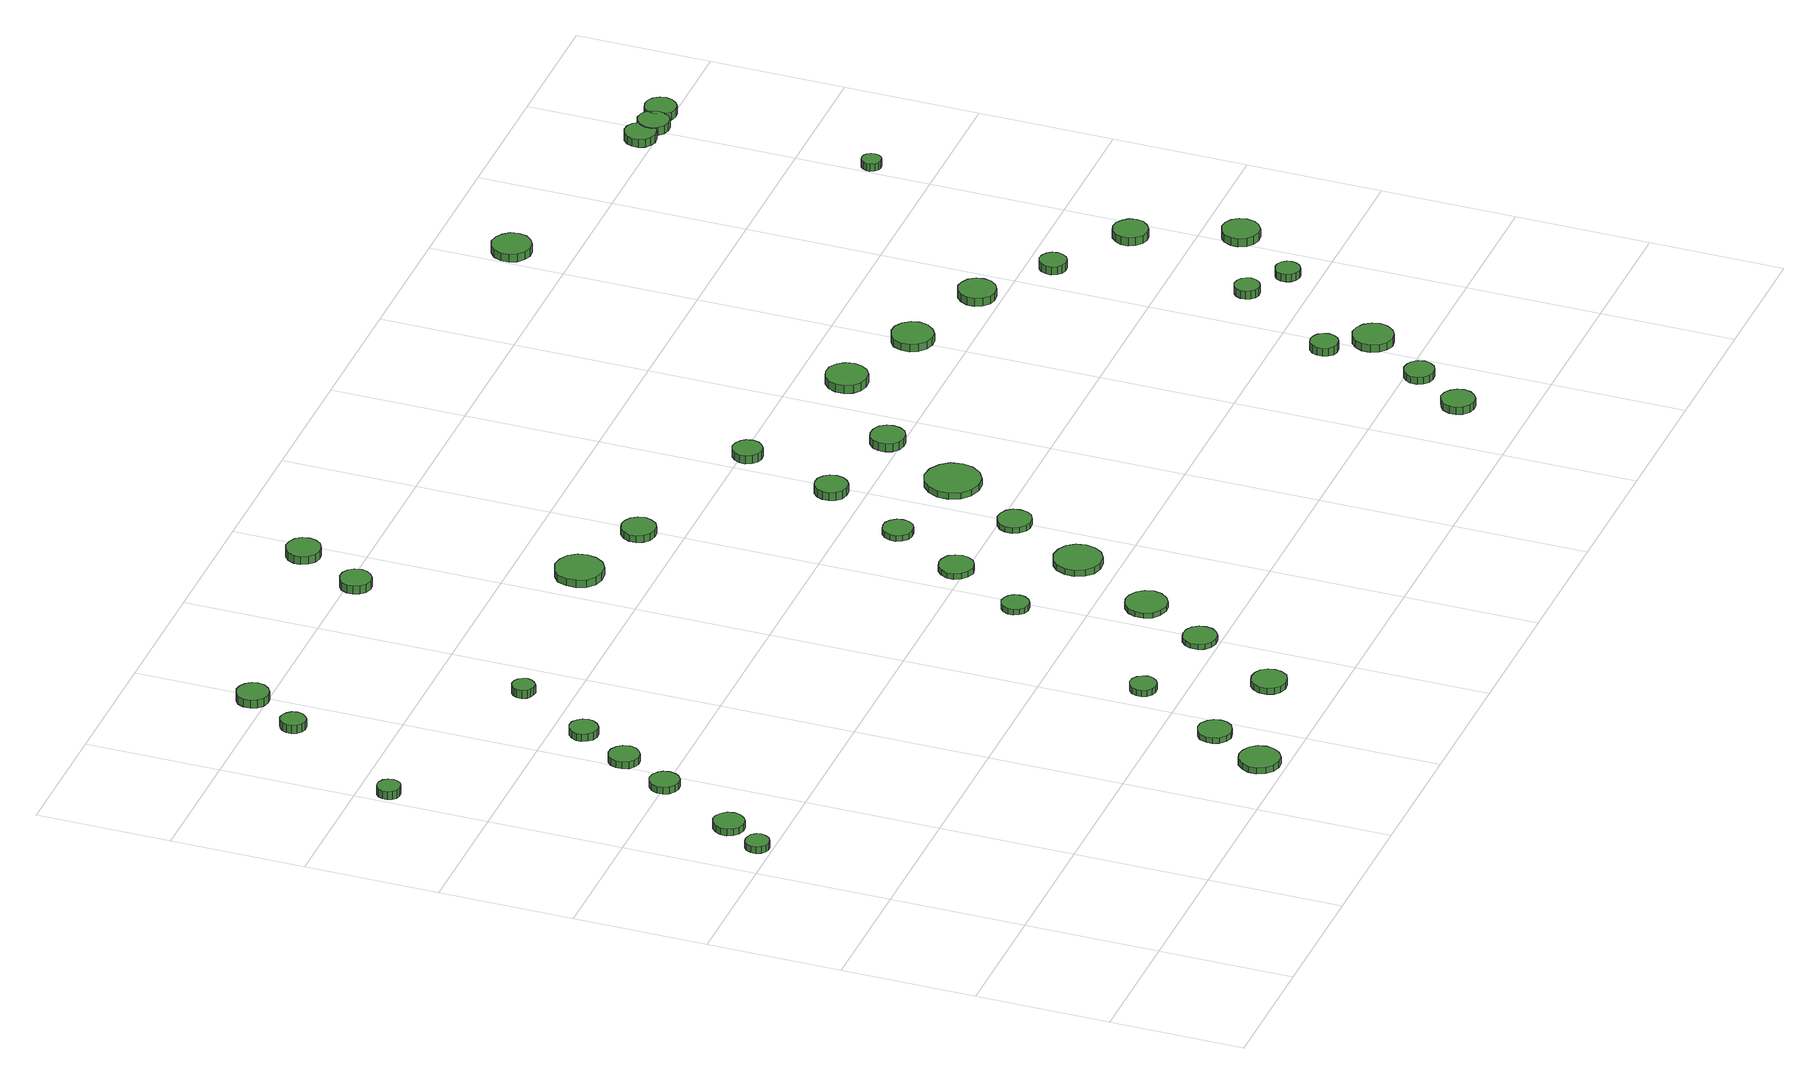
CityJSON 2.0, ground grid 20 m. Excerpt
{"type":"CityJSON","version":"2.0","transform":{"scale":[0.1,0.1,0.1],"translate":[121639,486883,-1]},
"CityObjects":{
"tree1":{"type":"SolitaryVegetationObject","attributes":{"function":"something"},"geometry":[{"type":"MultiSurface","lod":"1","boundaries":[[[0,1,2,3,4,5,6,7,8,9,10,11,12,13,14]],[[15,16,17,18,19,20,21,22,23,24,25,26,27,28,29]],[[0,29,28,1]],[[1,28,27,2]],[[2,27,26,3]],[[3,26,25,4]],[[4,25,24,5]],[[5,24,23,6]],[[6,23,22,7]],[[7,22,21,8]],[[8,21,20,9]],[[9,20,19,10]],[[10,19,18,11]],[[11,18,17,12]],[[12,17,16,13]],[[13,16,15,14]],[[14,15,29,0]]]}]},
"tree2":{"type":"SolitaryVegetationObject","attributes":{"function":"something"},"geometry":[{"type":"MultiSurface","lod":"1","boundaries":[[[30,31,32,33,34,35,36,37,38,39,40,41,42,43,44]],[[45,46,47,48,49,50,51,52,53,54,55,56,57,58,59]],[[30,59,58,31]],[[31,58,57,32]],[[32,57,56,33]],[[33,56,55,34]],[[34,55,54,35]],[[35,54,53,36]],[[36,53,52,37]],[[37,52,51,38]],[[38,51,50,39]],[[39,50,49,40]],[[40,49,48,41]],[[41,48,47,42]],[[42,47,46,43]],[[43,46,45,44]],[[44,45,59,30]]]}]},
"tree3":{"type":"SolitaryVegetationObject","attributes":{"function":"something"},"geometry":[{"type":"MultiSurface","lod":"1","boundaries":[[[60,61,62,63,64,65,66,67,68,69,70,71,72,73,74]],[[75,76,77,78,79,80,81,82,83,84,85,86,87,88,89]],[[60,89,88,61]],[[61,88,87,62]],[[62,87,86,63]],[[63,86,85,64]],[[64,85,84,65]],[[65,84,83,66]],[[66,83,82,67]],[[67,82,81,68]],[[68,81,80,69]],[[69,80,79,70]],[[70,79,78,71]],[[71,78,77,72]],[[72,77,76,73]],[[73,76,75,74]],[[74,75,89,60]]]}]},
"tree4":{"type":"SolitaryVegetationObject","attributes":{"function":"something"},"geometry":[{"type":"MultiSurface","lod":"1","boundaries":[[[90,91,92,93,94,95,96,97,98,99,100,101,102,103,104]],[[105,106,107,108,109,110,111,112,113,114,115,116,117,118,119]],[[90,119,118,91]],[[91,118,117,92]],[[92,117,116,93]],[[93,116,115,94]],[[94,115,114,95]],[[95,114,113,96]],[[96,113,112,97]],[[97,112,111,98]],[[98,111,110,99]],[[99,110,109,100]],[[100,109,108,101]],[[101,108,107,102]],[[102,107,106,103]],[[103,106,105,104]],[[104,105,119,90]]]}]},
"tree5":{"type":"SolitaryVegetationObject","attributes":{"function":"something"},"geometry":[{"type":"MultiSurface","lod":"1","boundaries":[[[120,121,122,123,124,125,126,127,128,129,130,131,132,133,134]],[[135,136,137,138,139,140,141,142,143,144,145,146,147,148,149]],[[120,149,148,121]],[[121,148,147,122]],[[122,147,146,123]],[[123,146,145,124]],[[124,145,144,125]],[[125,144,143,126]],[[126,143,142,127]],[[127,142,141,128]],[[128,141,140,129]],[[129,140,139,130]],[[130,139,138,131]],[[131,138,137,132]],[[132,137,136,133]],[[133,136,135,134]],[[134,135,149,120]]]}]},
"tree6":{"type":"SolitaryVegetationObject","attributes":{"function":"something"},"geometry":[{"type":"MultiSurface","lod":"1","boundaries":[[[150,151,152,153,154,155,156,157,158,159,160,161,162,163,164]],[[165,166,167,168,169,170,171,172,173,174,175,176,177,178,179]],[[150,179,178,151]],[[151,178,177,152]],[[152,177,176,153]],[[153,176,175,154]],[[154,175,174,155]],[[155,174,173,156]],[[156,173,172,157]],[[157,172,171,158]],[[158,171,170,159]],[[159,170,169,160]],[[160,169,168,161]],[[161,168,167,162]],[[162,167,166,163]],[[163,166,165,164]],[[164,165,179,150]]]}]},
"tree7":{"type":"SolitaryVegetationObject","attributes":{"function":"something"},"geometry":[{"type":"MultiSurface","lod":"1","boundaries":[[[180,181,182,183,184,185,186,187,188,189,190,191,192,193,194]],[[195,196,197,198,199,200,201,202,203,204,205,206,207,208,209]],[[180,209,208,181]],[[181,208,207,182]],[[182,207,206,183]],[[183,206,205,184]],[[184,205,204,185]],[[185,204,203,186]],[[186,203,202,187]],[[187,202,201,188]],[[188,201,200,189]],[[189,200,199,190]],[[190,199,198,191]],[[191,198,197,192]],[[192,197,196,193]],[[193,196,195,194]],[[194,195,209,180]]]}]},
"tree8":{"type":"SolitaryVegetationObject","attributes":{"function":"something"},"geometry":[{"type":"MultiSurface","lod":"1","boundaries":[[[210,211,212,213,214,215,216,217,218,219,220,221,222,223,224]],[[225,226,227,228,229,230,231,232,233,234,235,236,237,238,239]],[[210,239,238,211]],[[211,238,237,212]],[[212,237,236,213]],[[213,236,235,214]],[[214,235,234,215]],[[215,234,233,216]],[[216,233,232,217]],[[217,232,231,218]],[[218,231,230,219]],[[219,230,229,220]],[[220,229,228,221]],[[221,228,227,222]],[[222,227,226,223]],[[223,226,225,224]],[[224,225,239,210]]]}]},
"tree9":{"type":"SolitaryVegetationObject","attributes":{"function":"something"},"geometry":[{"type":"MultiSurface","lod":"1","boundaries":[[[240,241,242,243,244,245,246,247,248,249,250,251,252,253,254]],[[255,256,257,258,259,260,261,262,263,264,265,266,267,268,269]],[[240,269,268,241]],[[241,268,267,242]],[[242,267,266,243]],[[243,266,265,244]],[[244,265,264,245]],[[245,264,263,246]],[[246,263,262,247]],[[247,262,261,248]],[[248,261,260,249]],[[249,260,259,250]],[[250,259,258,251]],[[251,258,257,252]],[[252,257,256,253]],[[253,256,255,254]],[[254,255,269,240]]]}]},
"tree10":{"type":"SolitaryVegetationObject","attributes":{"function":"something"},"geometry":[{"type":"MultiSurface","lod":"1","boundaries":[[[270,271,272,273,274,275,276,277,278,279,280,281,282,283,284]],[[285,286,287,288,289,290,291,292,293,294,295,296,297,298,299]],[[270,299,298,271]],[[271,298,297,272]],[[272,297,296,273]],[[273,296,295,274]],[[274,295,294,275]],[[275,294,293,276]],[[276,293,292,277]],[[277,292,291,278]],[[278,291,290,279]],[[279,290,289,280]],[[280,289,288,281]],[[281,288,287,282]],[[282,287,286,283]],[[283,286,285,284]],[[284,285,299,270]]]}]},
"tree11":{"type":"SolitaryVegetationObject","attributes":{"function":"something"},"geometry":[{"type":"MultiSurface","lod":"1","boundaries":[[[300,301,302,303,304,305,306,307,308,309,310,311,312,313,314]],[[315,316,317,318,319,320,321,322,323,324,325,326,327,328,329]],[[300,329,328,301]],[[301,328,327,302]],[[302,327,326,303]],[[303,326,325,304]],[[304,325,324,305]],[[305,324,323,306]],[[306,323,322,307]],[[307,322,321,308]],[[308,321,320,309]],[[309,320,319,310]],[[310,319,318,311]],[[311,318,317,312]],[[312,317,316,313]],[[313,316,315,314]],[[314,315,329,300]]]}]},
"tree12":{"type":"SolitaryVegetationObject","attributes":{"function":"something"},"geometry":[{"type":"MultiSurface","lod":"1","boundaries":[[[330,331,332,333,334,335,336,337,338,339,340,341,342,343,344]],[[345,346,347,348,349,350,351,352,353,354,355,356,357,358,359]],[[330,359,358,331]],[[331,358,357,332]],[[332,357,356,333]],[[333,356,355,334]],[[334,355,354,335]],[[335,354,353,336]],[[336,353,352,337]],[[337,352,351,338]],[[338,351,350,339]],[[339,350,349,340]],[[340,349,348,341]],[[341,348,347,342]],[[342,347,346,343]],[[343,346,345,344]],[[344,345,359,330]]]}]},
"tree13":{"type":"SolitaryVegetationObject","attributes":{"function":"something"},"geometry":[{"type":"MultiSurface","lod":"1","boundaries":[[[360,361,362,363,364,365,366,367,368,369,370,371,372,373,374]],[[375,376,377,378,379,380,381,382,383,384,385,386,387,388,389]],[[360,389,388,361]],[[361,388,387,362]],[[362,387,386,363]],[[363,386,385,364]],[[364,385,384,365]],[[365,384,383,366]],[[366,383,382,367]],[[367,382,381,368]],[[368,381,380,369]],[[369,380,379,370]],[[370,379,378,371]],[[371,378,377,372]],[[372,377,376,373]],[[373,376,375,374]],[[374,375,389,360]]]}]},
"tree14":{"type":"SolitaryVegetationObject","attributes":{"function":"something"},"geometry":[{"type":"MultiSurface","lod":"1","boundaries":[[[390,391,392,393,394,395,396,397,398,399,400,401,402,403,404]],[[405,406,407,408,409,410,411,412,413,414,415,416,417,418,419]],[[390,419,418,391]],[[391,418,417,392]],[[392,417,416,393]],[[393,416,415,394]],[[394,415,414,395]],[[395,414,413,396]],[[396,413,412,397]],[[397,412,411,398]],[[398,411,410,399]],[[399,410,409,400]],[[400,409,408,401]],[[401,408,407,402]],[[402,407,406,403]],[[403,406,405,404]],[[404,405,419,390]]]}]},
"tree15":{"type":"SolitaryVegetationObject","attributes":{"function":"something"},"geometry":[{"type":"MultiSurface","lod":"1","boundaries":[[[420,421,422,423,424,425,426,427,428,429,430,431,432,433,434]],[[435,436,437,438,439,440,441,442,443,444,445,446,447,448,449]],[[420,449,448,421]],[[421,448,447,422]],[[422,447,446,423]],[[423,446,445,424]],[[424,445,444,425]],[[425,444,443,426]],[[426,443,442,427]],[[427,442,441,428]],[[428,441,440,429]],[[429,440,439,430]],[[430,439,438,431]],[[431,438,437,432]],[[432,437,436,433]],[[433,436,435,434]],[[434,435,449,420]]]}]},
"tree16":{"type":"SolitaryVegetationObject","attributes":{"function":"something"},"geometry":[{"type":"MultiSurface","lod":"1","boundaries":[[[450,451,452,453,454,455,456,457,458,459,460,461,462,463,464]],[[465,466,467,468,469,470,471,472,473,474,475,476,477,478,479]],[[450,479,478,451]],[[451,478,477,452]],[[452,477,476,453]],[[453,476,475,454]],[[454,475,474,455]],[[455,474,473,456]],[[456,473,472,457]],[[457,472,471,458]],[[458,471,470,459]],[[459,470,469,460]],[[460,469,468,461]],[[461,468,467,462]],[[462,467,466,463]],[[463,466,465,464]],[[464,465,479,450]]]}]},
"tree17":{"type":"SolitaryVegetationObject","attributes":{"function":"something"},"geometry":[{"type":"MultiSurface","lod":"1","boundaries":[[[480,481,482,483,484,485,486,487,488,489,490,491,492,493,494]],[[495,496,497,498,499,500,501,502,503,504,505,506,507,508,509]],[[480,509,508,481]],[[481,508,507,482]],[[482,507,506,483]],[[483,506,505,484]],[[484,505,504,485]],[[485,504,503,486]],[[486,503,502,487]],[[487,502,501,488]],[[488,501,500,489]],[[489,500,499,490]],[[490,499,498,491]],[[491,498,497,492]],[[492,497,496,493]],[[493,496,495,494]],[[494,495,509,480]]]}]},
"tree18":{"type":"SolitaryVegetationObject","attributes":{"function":"something"},"geometry":[{"type":"MultiSurface","lod":"1","boundaries":[[[510,511,512,513,514,515,516,517,518,519,520,521,522,523,524]],[[525,526,527,528,529,530,531,532,533,534,535,536,537,538,539]],[[510,539,538,511]],[[511,538,537,512]],[[512,537,536,513]],[[513,536,535,514]],[[514,535,534,515]],[[515,534,533,516]],[[516,533,532,517]],[[517,532,531,518]],[[518,531,530,519]],[[519,530,529,520]],[[520,529,528,521]],[[521,528,527,522]],[[522,527,526,523]],[[523,526,525,524]],[[524,525,539,510]]]}]},
"tree19":{"type":"SolitaryVegetationObject","attributes":{"function":"something"},"geometry":[{"type":"MultiSurface","lod":"1","boundaries":[[[540,541,542,543,544,545,546,547,548,549,550,551,552,553,554]],[[555,556,557,558,559,560,561,562,563,564,565,566,567,568,569]],[[540,569,568,541]],[[541,568,567,542]],[[542,567,566,543]],[[543,566,565,544]],[[544,565,564,545]],[[545,564,563,546]],[[546,563,562,547]],[[547,562,561,548]],[[548,561,560,549]],[[549,560,559,550]],[[550,559,558,551]],[[551,558,557,552]],[[552,557,556,553]],[[553,556,555,554]],[[554,555,569,540]]]}]},
"tree20":{"type":"SolitaryVegetationObject","attributes":{"function":"something"},"geometry":[{"type":"MultiSurface","lod":"1","boundaries":[[[570,571,572,573,574,575,576,577,578,579,580,581,582,583,584]],[[585,586,587,588,589,590,591,592,593,594,595,596,597,598,599]],[[570,599,598,571]],[[571,598,597,572]],[[572,597,596,573]],[[573,596,595,574]],[[574,595,594,575]],[[575,594,593,576]],[[576,593,592,577]],[[577,592,591,578]],[[578,591,590,579]],[[579,590,589,580]],[[580,589,588,581]],[[581,588,587,582]],[[582,587,586,583]],[[583,586,585,584]],[[584,585,599,570]]]}]},
"tree21":{"type":"SolitaryVegetationObject","attributes":{"function":"something"},"geometry":[{"type":"MultiSurface","lod":"1","boundaries":[[[600,601,602,603,604,605,606,607,608,609,610,611,612,613,614]],[[615,616,617,618,619,620,621,622,623,624,625,626,627,628,629]],[[600,629,628,601]],[[601,628,627,602]],[[602,627,626,603]],[[603,626,625,604]],[[604,625,624,605]],[[605,624,623,606]],[[606,623,622,607]],[[607,622,621,608]],[[608,621,620,609]],[[609,620,619,610]],[[610,619,618,611]],[[611,618,617,612]],[[612,617,616,613]],[[613,616,615,614]],[[614,615,629,600]]]}]},
"tree22":{"type":"SolitaryVegetationObject","attributes":{"function":"something"},"geometry":[{"type":"MultiSurface","lod":"1","boundaries":[[[630,631,632,633,634,635,636,637,638,639,640,641,642,643,644]],[[645,646,647,648,649,650,651,652,653,654,655,656,657,658,659]],[[630,659,658,631]],[[631,658,657,632]],[[632,657,656,633]],[[633,656,655,634]],[[634,655,654,635]],[[635,654,653,636]],[[636,653,652,637]],[[637,652,651,638]],[[638,651,650,639]],[[639,650,649,640]],[[640,649,648,641]],[[641,648,647,642]],[[642,647,646,643]],[[643,646,645,644]],[[644,645,659,630]]]}]},
"tree23":{"type":"SolitaryVegetationObject","attributes":{"function":"something"},"geometry":[{"type":"MultiSurface","lod":"1","boundaries":[[[660,661,662,663,664,665,666,667,668,669,670,671,672,673,674]],[[675,676,677,678,679,680,681,682,683,684,685,686,687,688,689]],[[660,689,688,661]],[[661,688,687,662]],[[662,687,686,663]],[[663,686,685,664]],[[664,685,684,665]],[[665,684,683,666]],[[666,683,682,667]],[[667,682,681,668]],[[668,681,680,669]],[[669,680,679,670]],[[670,679,678,671]],[[671,678,677,672]],[[672,677,676,673]],[[673,676,675,674]],[[674,675,689,660]]]}]},
"tree24":{"type":"SolitaryVegetationObject","attributes":{"function":"something"},"geometry":[{"type":"MultiSurface","lod":"1","boundaries":[[[690,691,692,693,694,695,696,697,698,699,700,701,702,703,704]],[[705,706,707,708,709,710,711,712,713,714,715,716,717,718,719]],[[690,719,718,691]],[[691,718,717,692]],[[692,717,716,693]],[[693,716,715,694]],[[694,715,714,695]],[[695,714,713,696]],[[696,713,712,697]],[[697,712,711,698]],[[698,711,710,699]],[[699,710,709,700]],[[700,709,708,701]],[[701,708,707,702]],[[702,707,706,703]],[[703,706,705,704]],[[704,705,719,690]]]}]},
"tree25":{"type":"SolitaryVegetationObject","attributes":{"function":"something"},"geometry":[{"type":"MultiSurface","lod":"1","boundaries":[[[720,721,722,723,724,725,726,727,728,729,730,731,732,733,734]],[[735,736,737,738,739,740,741,742,743,744,745,746,747,748,749]],[[720,749,748,721]],[[721,748,747,722]],[[722,747,746,723]],[[723,746,745,724]],[[724,745,744,725]],[[725,744,743,726]],[[726,743,742,727]],[[727,742,741,728]],[[728,741,740,729]],[[729,740,739,730]],[[730,739,738,731]],[[731,738,737,732]],[[732,737,736,733]],[[733,736,735,734]],[[734,735,749,720]]]}]},
"tree26":{"type":"SolitaryVegetationObject","attributes":{"function":"something"},"geometry":[{"type":"MultiSurface","lod":"1","boundaries":[[[750,751,752,753,754,755,756,757,758,759,760,761,762,763,764]],[[765,766,767,768,769,770,771,772,773,774,775,776,777,778,779]],[[750,779,778,751]],[[751,778,777,752]],[[752,777,776,753]],[[753,776,775,754]],[[754,775,774,755]],[[755,774,773,756]],[[756,773,772,757]],[[757,772,771,758]],[[758,771,770,759]],[[759,770,769,760]],[[760,769,768,761]],[[761,768,767,762]],[[762,767,766,763]],[[763,766,765,764]],[[764,765,779,750]]]}]},
"tree27":{"type":"SolitaryVegetationObject","attributes":{"function":"something"},"geometry":[{"type":"MultiSurface","lod":"1","boundaries":[[[780,781,782,783,784,785,786,787,788,789,790,791,792,793,794]],[[795,796,797,798,799,800,801,802,803,804,805,806,807,808,809]],[[780,809,808,781]],[[781,808,807,782]],[[782,807,806,783]],[[783,806,805,784]],[[784,805,804,785]],[[785,804,803,786]],[[786,803,802,787]],[[787,802,801,788]],[[788,801,800,789]],[[789,800,799,790]],[[790,799,798,791]],[[791,798,797,792]],[[792,797,796,793]],[[793,796,795,794]],[[794,795,809,780]]]}]},
"tree28":{"type":"SolitaryVegetationObject","attributes":{"function":"something"},"geometry":[{"type":"MultiSurface","lod":"1","boundaries":[[[810,811,812,813,814,815,816,817,818,819,820,821,822,823,824]],[[825,826,827,828,829,830,831,832,833,834,835,836,837,838,839]],[[810,839,838,811]],[[811,838,837,812]],[[812,837,836,813]],[[813,836,835,814]],[[814,835,834,815]],[[815,834,833,816]],[[816,833,832,817]],[[817,832,831,818]],[[818,831,830,819]],[[819,830,829,820]],[[820,829,828,821]],[[821,828,827,822]],[[822,827,826,823]],[[823,826,825,824]],[[824,825,839,810]]]}]},
"tree29":{"type":"SolitaryVegetationObject","attributes":{"function":"something"},"geometry":[{"type":"MultiSurface","lod":"1","boundaries":[[[840,841,842,843,844,845,846,847,848,849,850,851,852,853,854]],[[855,856,857,858,859,860,861,862,863,864,865,866,867,868,869]],[[840,869,868,841]],[[841,868,867,842]],[[842,867,866,843]],[[843,866,865,844]],[[844,865,864,845]],[[845,864,863,846]],[[846,863,862,847]],[[847,862,861,848]],[[848,861,860,849]],[[849,860,859,850]],[[850,859,858,851]],[[851,858,857,852]],[[852,857,856,853]],[[853,856,855,854]],[[854,855,869,840]]]}]},
"tree30":{"type":"SolitaryVegetationObject","attributes":{"function":"something"},"geometry":[{"type":"MultiSurface","lod":"1","boundaries":[[[870,871,872,873,874,875,876,877,878,879,880,881,882,883,884]],[[885,886,887,888,889,890,891,892,893,894,895,896,897,898,899]],[[870,899,898,871]],[[871,898,897,872]],[[872,897,896,873]],[[873,896,895,874]],[[874,895,894,875]],[[875,894,893,876]],[[876,893,892,877]],[[877,892,891,878]],[[878,891,890,879]],[[879,890,889,880]],[[880,889,888,881]],[[881,888,887,882]],[[882,887,886,883]],[[883,886,885,884]],[[884,885,899,870]]]}]},
"tree31":{"type":"SolitaryVegetationObject","attributes":{"function":"something"},"geometry":[{"type":"MultiSurface","lod":"1","boundaries":[[[900,901,902,903,904,905,906,907,908,909,910,911,912,913,914]],[[915,916,917,918,919,920,921,922,923,924,925,926,927,928,929]],[[900,929,928,901]],[[901,928,927,902]],[[902,927,926,903]],[[903,926,925,904]],[[904,925,924,905]],[[905,924,923,906]],[[906,923,922,907]],[[907,922,921,908]],[[908,921,920,909]],[[909,920,919,910]],[[910,919,918,911]],[[911,918,917,912]],[[912,917,916,913]],[[913,916,915,914]],[[914,915,929,900]]]}]},
"tree32":{"type":"SolitaryVegetationObject","attributes":{"function":"something"},"geometry":[{"type":"MultiSurface","lod":"1","boundaries":[[[930,931,932,933,934,935,936,937,938,939,940,941,942,943,944]],[[945,946,947,948,949,950,951,952,953,954,955,956,957,958,959]],[[930,959,958,931]],[[931,958,957,932]],[[932,957,956,933]],[[933,956,955,934]],[[934,955,954,935]],[[935,954,953,936]],[[936,953,952,937]],[[937,952,951,938]],[[938,951,950,939]],[[939,950,949,940]],[[940,949,948,941]],[[941,948,947,942]],[[942,947,946,943]],[[943,946,945,944]],[[944,945,959,930]]]}]},
"tree33":{"type":"SolitaryVegetationObject","attributes":{"function":"something"},"geometry":[{"type":"MultiSurface","lod":"1","boundaries":[[[960,961,962,963,964,965,966,967,968,969,970,971,972,973,974]],[[975,976,977,978,979,980,981,982,983,984,985,986,987,988,989]],[[960,989,988,961]],[[961,988,987,962]],[[962,987,986,963]],[[963,986,985,964]],[[964,985,984,965]],[[965,984,983,966]],[[966,983,982,967]],[[967,982,981,968]],[[968,981,980,969]],[[969,980,979,970]],[[970,979,978,971]],[[971,978,977,972]],[[972,977,976,973]],[[973,976,975,974]],[[974,975,989,960]]]}]},
"tree34":{"type":"SolitaryVegetationObject","attributes":{"function":"something"},"geometry":[{"type":"MultiSurface","lod":"1","boundaries":[[[990,991,992,993,994,995,996,997,998,999,1000,1001,1002,1003,1004]],[[1005,1006,1007,1008,1009,1010,1011,1012,1013,1014,1015,1016,1017,1018,1019]],[[990,1019,1018,991]],[[991,1018,1017,992]],[[992,1017,1016,993]],[[993,1016,1015,994]],[[994,1015,1014,995]],[[995,1014,1013,996]],[[996,1013,1012,997]],[[997,1012,1011,998]],[[998,1011,1010,999]],[[999,1010,1009,1000]],[[1000,1009,1008,1001]],[[1001,1008,1007,1002]],[[1002,1007,1006,1003]],[[1003,1006,1005,1004]],[[1004,1005,1019,990]]]}]},
"tree35":{"type":"SolitaryVegetationObject","attributes":{"function":"something"},"geometry":[{"type":"MultiSurface","lod":"1","boundaries":[[[1020,1021,1022,1023,1024,1025,1026,1027,1028,1029,1030,1031,1032,1033,1034]],[[1035,1036,1037,1038,1039,1040,1041,1042,1043,1044,1045,1046,1047,1048,1049]],[[1020,1049,1048,1021]],[[1021,1048,1047,1022]],[[1022,1047,1046,1023]],[[1023,1046,1045,1024]],[[1024,1045,1044,1025]],[[1025,1044,1043,1026]],[[1026,1043,1042,1027]],[[1027,1042,1041,1028]],[[1028,1041,1040,1029]],[[1029,1040,1039,1030]],[[1030,1039,1038,1031]],[[1031,1038,1037,1032]],[[1032,1037,1036,1033]],[[1033,1036,1035,1034]],[[1034,1035,1049,1020]]]}]},
"tree36":{"type":"SolitaryVegetationObject","attributes":{"function":"something"},"geometry":[{"type":"MultiSurface","lod":"1","boundaries":[[[1050,1051,1052,1053,1054,1055,1056,1057,1058,1059,1060,1061,1062,1063,1064]],[[1065,1066,1067,1068,1069,1070,1071,1072,1073,1074,1075,1076,1077,1078,1079]],[[1050,1079,1078,1051]],[[1051,1078,1077,1052]],[[1052,1077,1076,1053]],[[1053,1076,1075,1054]],[[1054,1075,1074,1055]],[[1055,1074,1073,1056]],[[1056,1073,1072,1057]],[[1057,1072,1071,1058]],[[1058,1071,1070,1059]],[[1059,1070,1069,1060]],[[1060,1069,1068,1061]],[[1061,1068,1067,1062]],[[1062,1067,1066,1063]],[[1063,1066,1065,1064]],[[1064,1065,1079,1050]]]}]},
"tree37":{"type":"SolitaryVegetationObject","attributes":{"function":"something"},"geometry":[{"type":"MultiSurface","lod":"1","boundaries":[[[1080,1081,1082,1083,1084,1085,1086,1087,1088,1089,1090,1091,1092,1093,1094]],[[1095,1096,1097,1098,1099,1100,1101,1102,1103,1104,1105,1106,1107,1108,1109]],[[1080,1109,1108,1081]],[[1081,1108,1107,1082]],[[1082,1107,1106,1083]],[[1083,1106,1105,1084]],[[1084,1105,1104,1085]],[[1085,1104,1103,1086]],[[1086,1103,1102,1087]],[[1087,1102,1101,1088]],[[1088,1101,1100,1089]],[[1089,1100,1099,1090]],[[1090,1099,1098,1091]],[[1091,1098,1097,1092]],[[1092,1097,1096,1093]],[[1093,1096,1095,1094]],[[1094,1095,1109,1080]]]}]},
"tree38":{"type":"SolitaryVegetationObject","attributes":{"function":"something"},"geometry":[{"type":"MultiSurface","lod":"1","boundaries":[[[1110,1111,1112,1113,1114,1115,1116,1117,1118,1119,1120,1121,1122,1123,1124]],[[1125,1126,1127,1128,1129,1130,1131,1132,1133,1134,1135,1136,1137,1138,1139]],[[1110,1139,1138,1111]],[[1111,1138,1137,1112]],[[1112,1137,1136,1113]],[[1113,1136,1135,1114]],[[1114,1135,1134,1115]],[[1115,1134,1133,1116]],[[1116,1133,1132,1117]],[[1117,1132,1131,1118]],[[1118,1131,1130,1119]],[[1119,1130,1129,1120]],[[1120,1129,1128,1121]],[[1121,1128,1127,1122]],[[1122,1127,1126,1123]],[[1123,1126,1125,1124]],[[1124,1125,1139,1110]]]}]},
"tree39":{"type":"SolitaryVegetationObject","attributes":{"function":"something"},"geometry":[{"type":"MultiSurface","lod":"1","boundaries":[[[1140,1141,1142,1143,1144,1145,1146,1147,1148,1149,1150,1151,1152,1153,1154]],[[1155,1156,1157,1158,1159,1160,1161,1162,1163,1164,1165,1166,1167,1168,1169]],[[1140,1169,1168,1141]],[[1141,1168,1167,1142]],[[1142,1167,1166,1143]],[[1143,1166,1165,1144]],[[1144,1165,1164,1145]],[[1145,1164,1163,1146]],[[1146,1163,1162,1147]],[[1147,1162,1161,1148]],[[1148,1161,1160,1149]],[[1149,1160,1159,1150]],[[1150,1159,1158,1151]],[[1151,1158,1157,1152]],[[1152,1157,1156,1153]],[[1153,1156,1155,1154]],[[1154,1155,1169,1140]]]}]},
"tree40":{"type":"SolitaryVegetationObject","attributes":{"function":"something"},"geometry":[{"type":"MultiSurface","lod":"1","boundaries":[[[1170,1171,1172,1173,1174,1175,1176,1177,1178,1179,1180,1181,1182,1183,1184]],[[1185,1186,1187,1188,1189,1190,1191,1192,1193,1194,1195,1196,1197,1198,1199]],[[1170,1199,1198,1171]],[[1171,1198,1197,1172]],[[1172,1197,1196,1173]],[[1173,1196,1195,1174]],[[1174,1195,1194,1175]],[[1175,1194,1193,1176]],[[1176,1193,1192,1177]],[[1177,1192,1191,1178]],[[1178,1191,1190,1179]],[[1179,1190,1189,1180]],[[1180,1189,1188,1181]],[[1181,1188,1187,1182]],[[1182,1187,1186,1183]],[[1183,1186,1185,1184]],[[1184,1185,1199,1170]]]}]},
"tree41":{"type":"SolitaryVegetationObject","attributes":{"function":"something"},"geometry":[{"type":"MultiSurface","lod":"1","boundaries":[[[1200,1201,1202,1203,1204,1205,1206,1207,1208,1209,1210,1211,1212,1213,1214]],[[1215,1216,1217,1218,1219,1220,1221,1222,1223,1224,1225,1226,1227,1228,1229]],[[1200,1229,1228,1201]],[[1201,1228,1227,1202]],[[1202,1227,1226,1203]],[[1203,1226,1225,1204]],[[1204,1225,1224,1205]],[[1205,1224,1223,1206]],[[1206,1223,1222,1207]],[[1207,1222,1221,1208]],[[1208,1221,1220,1209]],[[1209,1220,1219,1210]],[[1210,1219,1218,1211]],[[1211,1218,1217,1212]],[[1212,1217,1216,1213]],[[1213,1216,1215,1214]],[[1214,1215,1229,1200]]]}]},
"tree42":{"type":"SolitaryVegetationObject","attributes":{"function":"something"},"geometry":[{"type":"MultiSurface","lod":"1","boundaries":[[[1230,1231,1232,1233,1234,1235,1236,1237,1238,1239,1240,1241,1242,1243,1244]],[[1245,1246,1247,1248,1249,1250,1251,1252,1253,1254,1255,1256,1257,1258,1259]],[[1230,1259,1258,1231]],[[1231,1258,1257,1232]],[[1232,1257,1256,1233]],[[1233,1256,1255,1234]],[[1234,1255,1254,1235]],[[1235,1254,1253,1236]],[[1236,1253,1252,1237]],[[1237,1252,1251,1238]],[[1238,1251,1250,1239]],[[1239,1250,1249,1240]],[[1240,1249,1248,1241]],[[1241,1248,1247,1242]],[[1242,1247,1246,1243]],[[1243,1246,1245,1244]],[[1244,1245,1259,1230]]]}]},
"tree43":{"type":"SolitaryVegetationObject","attributes":{"function":"something"},"geometry":[{"type":"MultiSurface","lod":"1","boundaries":[[[1260,1261,1262,1263,1264,1265,1266,1267,1268,1269,1270,1271,1272,1273,1274]],[[1275,1276,1277,1278,1279,1280,1281,1282,1283,1284,1285,1286,1287,1288,1289]],[[1260,1289,1288,1261]],[[1261,1288,1287,1262]],[[1262,1287,1286,1263]],[[1263,1286,1285,1264]],[[1264,1285,1284,1265]],[[1265,1284,1283,1266]],[[1266,1283,1282,1267]],[[1267,1282,1281,1268]],[[1268,1281,1280,1269]],[[1269,1280,1279,1270]],[[1270,1279,1278,1271]],[[1271,1278,1277,1272]],[[1272,1277,1276,1273]],[[1273,1276,1275,1274]],[[1274,1275,1289,1260]]]}]},
"tree44":{"type":"SolitaryVegetationObject","attributes":{"function":"something"},"geometry":[{"type":"MultiSurface","lod":"1","boundaries":[[[1290,1291,1292,1293,1294,1295,1296,1297,1298,1299,1300,1301,1302,1303,1304]],[[1305,1306,1307,1308,1309,1310,1311,1312,1313,1314,1315,1316,1317,1318,1319]],[[1290,1319,1318,1291]],[[1291,1318,1317,1292]],[[1292,1317,1316,1293]],[[1293,1316,1315,1294]],[[1294,1315,1314,1295]],[[1295,1314,1313,1296]],[[1296,1313,1312,1297]],[[1297,1312,1311,1298]],[[1298,1311,1310,1299]],[[1299,1310,1309,1300]],[[1300,1309,1308,1301]],[[1301,1308,1307,1302]],[[1302,1307,1306,1303]],[[1303,1306,1305,1304]],[[1304,1305,1319,1290]]]}]},
"tree45":{"type":"SolitaryVegetationObject","attributes":{"function":"something"},"geometry":[{"type":"MultiSurface","lod":"1","boundaries":[[[1320,1321,1322,1323,1324,1325,1326,1327,1328,1329,1330,1331,1332,1333,1334]],[[1335,1336,1337,1338,1339,1340,1341,1342,1343,1344,1345,1346,1347,1348,1349]],[[1320,1349,1348,1321]],[[1321,1348,1347,1322]],[[1322,1347,1346,1323]],[[1323,1346,1345,1324]],[[1324,1345,1344,1325]],[[1325,1344,1343,1326]],[[1326,1343,1342,1327]],[[1327,1342,1341,1328]],[[1328,1341,1340,1329]],[[1329,1340,1339,1330]],[[1330,1339,1338,1331]],[[1331,1338,1337,1332]],[[1332,1337,1336,1333]],[[1333,1336,1335,1334]],[[1334,1335,1349,1320]]]}]}
},
"vertices":[
[84,623,17],[82,630,17],[78,636,17],[71,639,17],[64,640,17],[57,638,17],[52,633,17],[49,626,17],[49,619,17],[52,612,17],[57,607,17],[64,605,17],[71,606,17],[78,610,17],[82,616,17],[82,616,6],[78,610,6],[71,606,6],[64,605,6],[57,607,6],[52,612,6],[49,619,6],[49,626,6],[52,633,6],[57,638,6],[64,640,6],[71,639,6],[78,636,6],[82,630,6],[84,623,6],
[124,678,17],[122,687,17],[116,695,17],[108,700,17],[99,701,17],[90,698,17],[83,691,17],[79,683,17],[79,673,17],[83,665,17],[90,658,17],[99,655,17],[108,656,17],[116,661,17],[122,669,17],[122,669,6],[116,661,6],[108,656,6],[99,655,6],[90,658,6],[83,665,6],[79,673,6],[79,683,6],[83,691,6],[90,698,6],[99,701,6],[108,700,6],[116,695,6],[122,687,6],[124,678,6],
[40,1156,19],[38,1163,19],[34,1169,19],[28,1172,19],[21,1173,19],[14,1171,19],[9,1166,19],[6,1160,19],[6,1152,19],[9,1146,19],[14,1141,19],[21,1139,19],[28,1140,19],[34,1143,19],[38,1149,19],[38,1149,6],[34,1143,6],[28,1140,6],[21,1139,6],[14,1141,6],[9,1146,6],[6,1152,6],[6,1160,6],[9,1166,6],[14,1171,6],[21,1173,6],[28,1172,6],[34,1169,6],[38,1163,6],[40,1156,6],
[195,800,17],[193,809,17],[188,816,17],[180,821,17],[171,822,17],[163,819,17],[156,813,17],[152,804,17],[152,795,17],[156,787,17],[163,781,17],[171,778,17],[180,779,17],[188,784,17],[193,791,17],[193,791,6],[188,784,6],[180,779,6],[171,778,6],[163,781,6],[156,787,6],[152,795,6],[152,804,6],[156,813,6],[163,819,6],[171,822,6],[180,821,6],[188,816,6],[193,809,6],[195,800,6],
[240,876,17],[238,886,17],[232,893,17],[224,898,17],[215,899,17],[206,896,17],[199,890,17],[196,881,17],[196,872,17],[199,863,17],[206,857,17],[215,854,17],[224,855,17],[232,860,17],[238,867,17],[238,867,6],[232,860,6],[224,855,6],[215,854,6],[206,857,6],[199,863,6],[196,872,6],[196,881,6],[199,890,6],[206,896,6],[215,899,6],[224,898,6],[232,893,6],[238,886,6],[240,876,6],
[547,39,16],[544,51,16],[537,61,16],[526,67,16],[514,69,16],[502,65,16],[493,56,16],[488,45,16],[488,33,16],[493,21,16],[502,13,16],[514,9,16],[526,10,16],[537,17,16],[544,27,16],[544,27,6],[537,17,6],[526,10,6],[514,9,6],[502,13,6],[493,21,6],[488,33,6],[488,45,6],[493,56,6],[502,65,6],[514,69,6],[526,67,6],[537,61,6],[544,51,6],[547,39,6],
[160,1342,20],[158,1350,20],[153,1356,20],[147,1360,20],[139,1361,20],[132,1358,20],[126,1353,20],[123,1346,20],[123,1338,20],[126,1331,20],[132,1326,20],[139,1323,20],[147,1324,20],[153,1328,20],[158,1334,20],[158,1334,7],[153,1328,7],[147,1324,7],[139,1323,7],[132,1326,7],[126,1331,7],[123,1338,7],[123,1346,7],[126,1353,7],[132,1358,7],[139,1361,7],[147,1360,7],[153,1356,7],[158,1350,7],[160,1342,7],
[285,954,18],[283,962,18],[278,969,18],[271,974,18],[262,975,18],[254,972,18],[248,966,18],[244,958,18],[244,950,18],[248,942,18],[254,936,18],[262,933,18],[271,934,18],[278,939,18],[283,946,18],[283,946,6],[278,939,6],[271,934,6],[262,933,6],[254,936,6],[248,942,6],[244,950,6],[244,958,6],[248,966,6],[254,972,6],[262,975,6],[271,974,6],[278,969,6],[283,962,6],[285,954,6],
[590,123,16],[588,133,16],[582,141,16],[573,147,16],[563,148,16],[553,144,16],[545,138,16],[541,128,16],[541,118,16],[545,109,16],[553,102,16],[563,98,16],[573,100,16],[582,105,16],[588,113,16],[588,113,7],[582,105,7],[573,100,7],[563,98,7],[553,102,7],[545,109,7],[541,118,7],[541,128,7],[545,138,7],[553,144,7],[563,148,7],[573,147,7],[582,141,7],[588,133,7],[590,123,7],
[215,1421,19],[213,1430,19],[207,1438,19],[198,1443,19],[189,1444,19],[179,1441,19],[172,1435,19],[168,1426,19],[168,1416,19],[172,1407,19],[179,1400,19],[189,1397,19],[198,1398,19],[207,1403,19],[213,1411,19],[213,1411,6],[207,1403,6],[198,1398,6],[189,1397,6],[179,1400,6],[172,1407,6],[168,1416,6],[168,1426,6],[172,1435,6],[179,1441,6],[189,1444,6],[198,1443,6],[207,1438,6],[213,1430,6],[215,1421,6],
[348,1068,24],[346,1075,24],[342,1081,24],[336,1084,24],[329,1085,24],[323,1083,24],[318,1078,24],[315,1072,24],[315,1065,24],[318,1058,24],[323,1054,24],[329,1052,24],[336,1052,24],[342,1056,24],[346,1061,24],[346,1061,11],[342,1056,11],[336,1052,11],[329,1052,11],[323,1054,11],[318,1058,11],[315,1065,11],[315,1072,11],[318,1078,11],[323,1083,11],[329,1085,11],[336,1084,11],[342,1081,11],[346,1075,11],[348,1068,11],
[663,258,17],[661,266,17],[656,273,17],[649,277,17],[641,278,17],[633,275,17],[627,270,17],[624,262,17],[624,254,17],[627,247,17],[633,241,17],[641,239,17],[649,240,17],[656,244,17],[661,250,17],[661,250,7],[656,244,7],[649,240,7],[641,239,7],[633,241,7],[627,247,7],[624,254,7],[624,262,7],[627,270,7],[633,275,7],[641,278,7],[649,277,7],[656,273,7],[661,266,7],[663,258,7],
[742,98,16],[740,108,16],[734,117,16],[724,122,16],[714,123,16],[703,120,16],[695,113,16],[691,103,16],[691,92,16],[695,82,16],[703,75,16],[714,72,16],[724,73,16],[734,78,16],[740,87,16],[740,87,6],[734,78,6],[724,73,6],[714,72,6],[703,75,6],[695,82,6],[691,92,6],[691,103,6],[695,113,6],[703,120,6],[714,123,6],[724,122,6],[734,117,6],[740,108,6],[742,98,6],
[817,228,15],[815,238,15],[809,247,15],[800,252,15],[789,253,15],[780,250,15],[772,243,15],[768,234,15],[768,223,15],[772,214,15],[780,207,15],[789,204,15],[800,205,15],[809,210,15],[815,218,15],[815,218,7],[809,210,7],[800,205,7],[789,204,7],[780,207,7],[772,214,7],[768,223,7],[768,234,7],[772,243,7],[780,250,7],[789,253,7],[800,252,7],[809,247,7],[815,238,7],[817,228,7],
[805,501,16],[803,509,16],[798,516,16],[791,520,16],[783,521,16],[775,518,16],[769,513,16],[765,505,16],[765,497,16],[769,489,16],[775,484,16],[783,481,16],[791,482,16],[798,486,16],[803,493,16],[803,493,7],[798,486,7],[791,482,7],[783,481,7],[775,484,7],[769,489,7],[765,497,7],[765,505,7],[769,513,7],[775,518,7],[783,521,7],[791,520,7],[798,516,7],[803,509,7],[805,501,7],
[543,1387,22],[541,1397,22],[535,1405,22],[527,1409,22],[517,1410,22],[508,1407,22],[501,1401,22],[497,1392,22],[497,1383,22],[501,1374,22],[508,1367,22],[517,1364,22],[527,1365,22],[535,1370,22],[541,1378,22],[541,1378,9],[535,1370,9],[527,1365,9],[517,1364,9],[508,1367,9],[501,1374,9],[497,1383,9],[497,1392,9],[501,1401,9],[508,1407,9],[517,1410,9],[527,1409,9],[535,1405,9],[541,1397,9],[543,1387,9],
[881,329,15],[878,342,15],[870,352,15],[859,358,15],[847,360,15],[835,356,15],[825,347,15],[820,336,15],[820,323,15],[825,311,15],[835,303,15],[847,299,15],[859,300,15],[870,306,15],[878,317,15],[878,317,7],[870,306,7],[859,300,7],[847,299,7],[835,303,7],[825,311,7],[820,323,7],[820,336,7],[825,347,7],[835,356,7],[847,360,7],[859,358,7],[870,352,7],[878,342,7],[881,329,7],
[694,1105,18],[691,1119,18],[683,1131,18],[670,1138,18],[655,1140,18],[641,1135,18],[630,1126,18],[625,1112,18],[625,1098,18],[630,1084,18],[641,1074,18],[655,1070,18],[670,1071,18],[683,1079,18],[691,1091,18],[691,1091,6],[683,1079,6],[670,1071,6],[655,1070,6],[641,1074,6],[630,1084,6],[625,1098,6],[625,1112,6],[630,1126,6],[641,1135,6],[655,1140,6],[670,1138,6],[683,1131,6],[691,1119,6],[694,1105,6],
[602,1486,18],[600,1496,18],[594,1505,18],[584,1510,18],[574,1511,18],[564,1508,18],[556,1501,18],[551,1491,18],[551,1481,18],[556,1471,18],[564,1464,18],[574,1461,18],[584,1462,18],[594,1467,18],[600,1476,18],[600,1476,5],[594,1467,5],[584,1462,5],[574,1461,5],[564,1464,5],[556,1471,5],[551,1481,5],[551,1491,5],[556,1501,5],[564,1508,5],[574,1511,5],[584,1510,5],[594,1505,5],[600,1496,5],[602,1486,5],
[876,613,16],[874,623,16],[868,632,16],[858,637,16],[848,638,16],[838,635,16],[830,628,16],[825,618,16],[825,608,16],[830,598,16],[838,591,16],[848,587,16],[858,589,16],[868,594,16],[874,603,16],[874,603,7],[868,594,7],[858,589,7],[848,587,7],[838,591,7],[830,598,7],[825,608,7],[825,618,7],[830,628,7],[838,635,7],[848,638,7],[858,637,7],[868,632,7],[874,623,7],[876,613,7],
[960,459,17],[957,473,17],[949,485,17],[936,492,17],[921,494,17],[907,489,17],[897,480,17],[891,466,17],[891,452,17],[897,438,17],[907,428,17],[921,424,17],[936,425,17],[949,433,17],[957,445,17],[957,445,7],[949,433,7],[936,425,7],[921,424,7],[907,428,7],[897,438,7],[891,452,7],[891,466,7],[897,480,7],[907,489,7],[921,494,7],[936,492,7],[949,485,7],[957,473,7],[960,459,7],
[818,1065,16],[815,1075,16],[809,1084,16],[800,1089,16],[790,1090,16],[780,1087,16],[772,1080,16],[767,1070,16],[767,1060,16],[772,1050,16],[780,1043,16],[790,1040,16],[800,1041,16],[809,1046,16],[815,1055,16],[815,1055,5],[809,1046,5],[800,1041,5],[790,1040,5],[780,1043,5],[772,1050,5],[767,1060,5],[767,1070,5],[772,1080,5],[780,1087,5],[790,1090,5],[800,1089,5],[809,1084,5],[815,1075,5],[818,1065,5],
[938,724,15],[936,733,15],[931,740,15],[923,745,15],[914,746,15],[905,743,15],[898,737,15],[894,728,15],[894,719,15],[898,711,15],[905,704,15],[914,702,15],[923,703,15],[931,707,15],[936,715,15],[936,715,6],[931,707,6],[923,703,6],[914,702,6],[905,704,6],[898,711,6],[894,719,6],[894,728,6],[898,737,6],[905,743,6],[914,746,6],[923,745,6],[931,740,6],[936,733,6],[938,724,6],
[1019,579,15],[1017,589,15],[1011,597,15],[1002,602,15],[991,603,15],[982,600,15],[974,593,15],[970,584,15],[970,573,15],[974,564,15],[982,557,15],[991,554,15],[1002,555,15],[1011,560,15],[1017,568,15],[1017,568,6],[1011,560,6],[1002,555,6],[991,554,6],[982,557,6],[974,564,6],[970,573,6],[970,584,6],[974,593,6],[982,600,6],[991,603,6],[1002,602,6],[1011,597,6],[1017,589,6],[1019,579,6],
[1010,849,19],[1008,859,19],[1002,867,19],[994,872,19],[984,873,19],[974,870,19],[967,863,19],[963,854,19],[963,844,19],[967,835,19],[974,828,19],[984,825,19],[994,826,19],[1002,831,19],[1008,839,19],[1008,839,6],[1002,831,6],[994,826,6],[984,825,6],[974,828,6],[967,835,6],[963,844,6],[963,854,6],[967,863,6],[974,870,6],[984,873,6],[994,872,6],[1002,867,6],[1008,859,6],[1010,849,6],
[1104,696,16],[1101,713,16],[1091,726,16],[1076,735,16],[1059,737,16],[1043,731,16],[1031,720,16],[1024,705,16],[1024,688,16],[1031,672,16],[1043,661,16],[1059,656,16],[1076,657,16],[1091,666,16],[1101,680,16],[1101,680,6],[1091,666,6],[1076,657,6],[1059,656,6],[1043,661,6],[1031,672,6],[1024,688,6],[1024,705,6],[1031,720,6],[1043,731,6],[1059,737,6],[1076,735,6],[1091,726,6],[1101,713,6],[1104,696,6],
[1053,990,22],[1051,999,22],[1046,1006,22],[1038,1011,22],[1029,1012,22],[1021,1009,22],[1014,1003,22],[1010,995,22],[1010,986,22],[1014,977,22],[1021,971,22],[1029,968,22],[1038,969,22],[1046,974,22],[1051,981,22],[1051,981,9],[1046,974,9],[1038,969,9],[1029,968,9],[1021,971,9],[1014,977,9],[1010,986,9],[1010,995,9],[1014,1003,9],[1021,1009,9],[1029,1012,9],[1038,1011,9],[1046,1006,9],[1051,999,9],[1053,990,9],
[1160,819,20],[1158,829,20],[1152,838,20],[1142,843,20],[1132,844,20],[1122,841,20],[1114,834,20],[1110,824,20],[1110,814,20],[1114,804,20],[1122,797,20],[1132,794,20],[1142,795,20],[1152,800,20],[1158,809,20],[1158,809,7],[1152,800,7],[1142,795,7],[1132,794,7],[1122,797,7],[1114,804,7],[1110,814,7],[1110,824,7],[1114,834,7],[1122,841,7],[1132,844,7],[1142,843,7],[1152,838,7],[1158,829,7],[1160,819,7],
[1527,103,18],[1525,113,18],[1519,121,18],[1510,127,18],[1500,128,18],[1491,124,18],[1483,118,18],[1479,108,18],[1479,98,18],[1483,89,18],[1491,82,18],[1500,79,18],[1510,80,18],[1519,85,18],[1525,93,18],[1525,93,6],[1519,85,6],[1510,80,6],[1500,79,6],[1491,82,6],[1483,89,6],[1479,98,6],[1479,108,6],[1483,118,6],[1491,124,6],[1500,128,6],[1510,127,6],[1519,121,6],[1525,113,6],[1527,103,6],
[1298,928,19],[1295,941,19],[1288,951,19],[1277,958,19],[1264,959,19],[1252,955,19],[1242,946,19],[1237,935,19],[1237,922,19],[1242,910,19],[1252,902,19],[1264,898,19],[1277,899,19],[1288,906,19],[1295,916,19],[1295,916,6],[1288,906,6],[1277,899,6],[1264,898,6],[1252,902,6],[1242,910,6],[1237,922,6],[1237,935,6],[1242,946,6],[1252,955,6],[1264,959,6],[1277,958,6],[1288,951,6],[1295,941,6],[1298,928,6],
[1582,182,16],[1580,191,16],[1574,199,16],[1566,203,16],[1557,204,16],[1548,201,16],[1541,195,16],[1537,187,16],[1537,177,16],[1541,169,16],[1548,163,16],[1557,160,16],[1566,161,16],[1574,165,16],[1580,173,16],[1580,173,5],[1574,165,5],[1566,161,5],[1557,160,5],[1548,163,5],[1541,169,5],[1537,177,5],[1537,187,5],[1541,195,5],[1548,201,5],[1557,204,5],[1566,203,5],[1574,199,5],[1580,191,5],[1582,182,5],
[1435,881,17],[1432,893,17],[1424,904,17],[1413,910,17],[1401,911,17],[1389,907,17],[1379,899,17],[1374,887,17],[1374,874,17],[1379,863,17],[1389,854,17],[1401,850,17],[1413,851,17],[1424,858,17],[1432,868,17],[1432,868,5],[1424,858,5],[1413,851,5],[1401,850,5],[1389,854,5],[1379,863,5],[1374,874,5],[1374,887,5],[1379,899,5],[1389,907,5],[1401,911,5],[1413,910,5],[1424,904,5],[1432,893,5],[1435,881,5],
[1600,331,19],[1598,339,19],[1593,346,19],[1586,350,19],[1577,351,19],[1569,349,19],[1563,343,19],[1560,335,19],[1560,327,19],[1563,319,19],[1569,313,19],[1577,311,19],[1586,312,19],[1593,316,19],[1598,323,19],[1598,323,6],[1593,316,6],[1586,312,6],[1577,311,6],[1569,313,6],[1563,319,6],[1560,327,6],[1560,335,6],[1563,343,6],[1569,349,6],[1577,351,6],[1586,350,6],[1593,346,6],[1598,339,6],[1600,331,6],
[1653,274,17],[1650,286,17],[1643,296,17],[1632,302,17],[1620,304,17],[1608,300,17],[1599,291,17],[1594,280,17],[1594,268,17],[1599,256,17],[1608,248,17],[1620,244,17],[1632,246,17],[1643,252,17],[1650,262,17],[1650,262,5],[1643,252,5],[1632,246,5],[1620,244,5],[1608,248,5],[1599,256,5],[1594,268,5],[1594,280,5],[1599,291,5],[1608,300,5],[1620,304,5],[1632,302,5],[1643,296,5],[1650,286,5],[1653,274,5],
[1571,835,19],[1569,846,19],[1562,856,19],[1552,861,19],[1541,863,19],[1530,859,19],[1522,851,19],[1517,841,19],[1517,830,19],[1522,819,19],[1530,811,19],[1541,808,19],[1552,809,19],[1562,815,19],[1569,824,19],[1569,824,6],[1562,815,6],[1552,809,6],[1541,808,6],[1530,811,6],[1522,819,6],[1517,830,6],[1517,841,6],[1522,851,6],[1530,859,6],[1541,863,6],[1552,861,6],[1562,856,6],[1569,846,6],[1571,835,6],
[1695,482,23],[1693,489,23],[1689,495,23],[1682,499,23],[1674,500,23],[1667,497,23],[1662,492,23],[1659,485,23],[1659,478,23],[1662,471,23],[1667,466,23],[1674,463,23],[1682,464,23],[1689,468,23],[1693,474,23],[1693,474,10],[1689,468,10],[1682,464,10],[1674,463,10],[1667,466,10],[1662,471,10],[1659,478,10],[1659,485,10],[1662,492,10],[1667,497,10],[1674,500,10],[1682,499,10],[1689,495,10],[1693,489,10],[1695,482,10],
[1454,1486,23],[1452,1498,23],[1444,1507,23],[1434,1513,23],[1422,1515,23],[1411,1511,23],[1402,1503,23],[1397,1492,23],[1397,1480,23],[1402,1469,23],[1411,1461,23],[1422,1457,23],[1434,1458,23],[1444,1464,23],[1452,1474,23],[1452,1474,10],[1444,1464,10],[1434,1458,10],[1422,1457,10],[1411,1461,10],[1402,1469,10],[1397,1480,10],[1397,1492,10],[1402,1503,10],[1411,1511,10],[1422,1515,10],[1434,1513,10],[1444,1507,10],[1452,1498,10],[1454,1486,10],
[1759,444,21],[1757,452,21],[1753,458,21],[1746,462,21],[1739,462,21],[1732,460,21],[1726,455,21],[1723,448,21],[1723,441,21],[1726,434,21],[1732,429,21],[1739,426,21],[1746,427,21],[1753,431,21],[1757,437,21],[1757,437,9],[1753,431,9],[1746,427,9],[1739,426,9],[1732,429,9],[1726,434,9],[1723,441,9],[1723,448,9],[1726,455,9],[1732,460,9],[1739,462,9],[1746,462,9],[1753,458,9],[1757,452,9],[1759,444,9],
[1667,760,22],[1665,768,22],[1660,775,22],[1653,779,22],[1645,780,22],[1637,777,22],[1631,772,22],[1628,764,22],[1628,756,22],[1631,748,22],[1637,743,22],[1645,740,22],[1653,741,22],[1660,745,22],[1665,752,22],[1665,752,9],[1660,745,9],[1653,741,9],[1645,740,9],[1637,743,9],[1631,748,9],[1628,756,9],[1628,764,9],[1631,772,9],[1637,777,9],[1645,780,9],[1653,779,9],[1660,775,9],[1665,768,9],[1667,760,9],
[1777,683,29],[1775,693,29],[1768,701,29],[1759,707,29],[1749,708,29],[1739,705,29],[1731,697,29],[1726,688,29],[1726,677,29],[1731,668,29],[1739,660,29],[1749,657,29],[1759,658,29],[1768,664,29],[1775,672,29],[1775,672,16],[1768,664,16],[1759,658,16],[1749,657,16],[1739,660,16],[1731,668,16],[1726,677,16],[1726,688,16],[1731,697,16],[1739,705,16],[1749,708,16],[1759,707,16],[1768,701,16],[1775,693,16],[1777,683,16],
[1834,539,27],[1832,550,27],[1825,559,27],[1815,565,27],[1804,566,27],[1793,562,27],[1785,555,27],[1780,544,27],[1780,533,27],[1785,522,27],[1793,515,27],[1804,511,27],[1815,512,27],[1825,518,27],[1832,527,27],[1832,527,14],[1825,518,14],[1815,512,14],[1804,511,14],[1793,515,14],[1785,522,14],[1780,533,14],[1780,544,14],[1785,555,14],[1793,562,14],[1804,566,14],[1815,565,14],[1825,559,14],[1832,550,14],[1834,539,14],
[1825,1090,22],[1824,1096,22],[1821,1101,22],[1816,1104,22],[1810,1105,22],[1804,1103,22],[1800,1099,22],[1797,1093,22],[1797,1088,22],[1800,1082,22],[1804,1078,22],[1810,1076,22],[1816,1077,22],[1821,1080,22],[1824,1085,22],[1824,1085,10],[1821,1080,10],[1816,1077,10],[1810,1076,10],[1804,1078,10],[1800,1082,10],[1797,1088,10],[1797,1093,10],[1800,1099,10],[1804,1103,10],[1810,1105,10],[1816,1104,10],[1821,1101,10],[1824,1096,10],[1825,1090,10],
[1787,1418,25],[1785,1427,25],[1780,1435,25],[1772,1440,25],[1762,1441,25],[1753,1438,25],[1746,1431,25],[1742,1423,25],[1742,1413,25],[1746,1404,25],[1753,1398,25],[1762,1395,25],[1772,1396,25],[1780,1401,25],[1785,1409,25],[1785,1409,12],[1780,1401,12],[1772,1396,12],[1762,1395,12],[1753,1398,12],[1746,1404,12],[1742,1413,12],[1742,1423,12],[1746,1431,12],[1753,1438,12],[1762,1441,12],[1772,1440,12],[1780,1435,12],[1785,1427,12],[1787,1418,12],
[1821,1411,26],[1819,1420,26],[1814,1428,26],[1806,1433,26],[1796,1434,26],[1787,1431,26],[1780,1424,26],[1776,1416,26],[1776,1406,26],[1780,1398,26],[1787,1391,26],[1796,1388,26],[1806,1389,26],[1814,1394,26],[1819,1402,26],[1819,1402,13],[1814,1394,13],[1806,1389,13],[1796,1388,13],[1787,1391,13],[1780,1398,13],[1776,1406,13],[1776,1416,13],[1780,1424,13],[1787,1431,13],[1796,1434,13],[1806,1433,13],[1814,1428,13],[1819,1420,13],[1821,1411,13],
[1859,1414,26],[1857,1423,26],[1851,1431,26],[1843,1436,26],[1834,1437,26],[1824,1434,26],[1817,1428,26],[1813,1419,26],[1813,1409,26],[1817,1401,26],[1824,1394,26],[1834,1391,26],[1843,1392,26],[1851,1397,26],[1857,1405,26],[1857,1405,13],[1851,1397,13],[1843,1392,13],[1834,1391,13],[1824,1394,13],[1817,1401,13],[1813,1409,13],[1813,1419,13],[1817,1428,13],[1824,1434,13],[1834,1437,13],[1843,1436,13],[1851,1431,13],[1857,1423,13],[1859,1414,13]
]}
